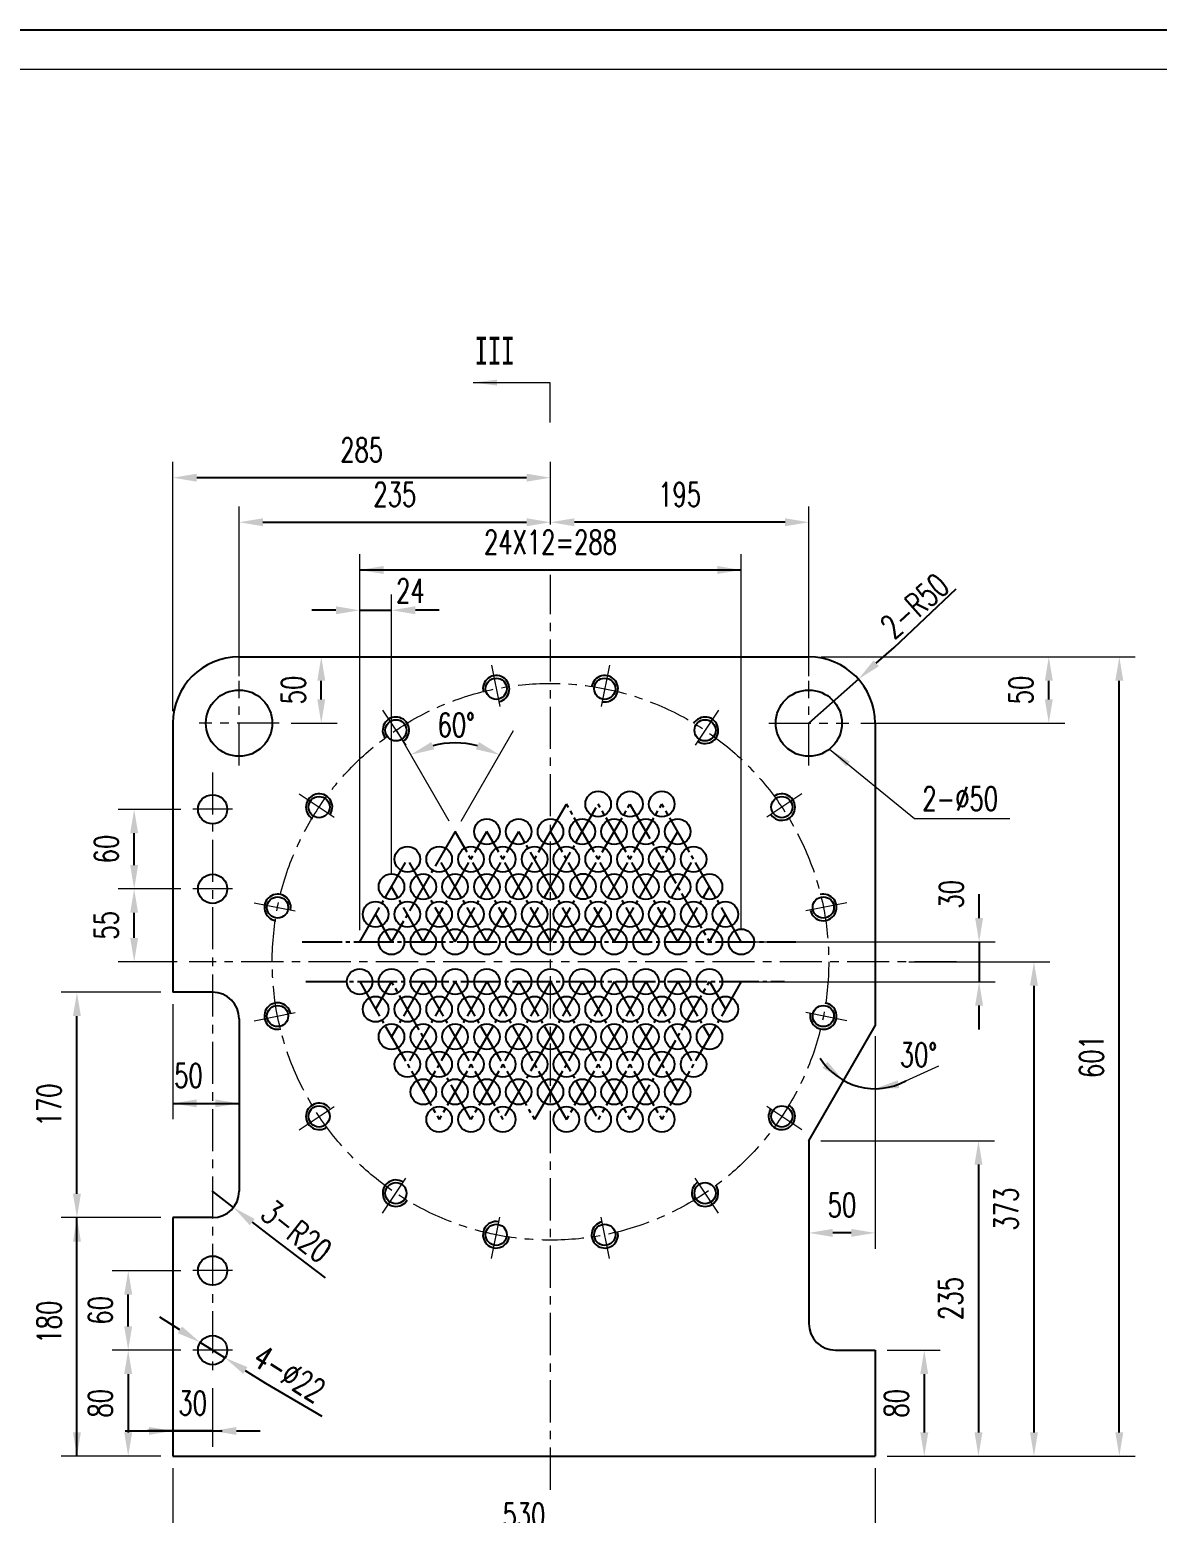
# Model space of a CAD drawing. Header units: millimetres. Extents: x 0 to 2520, y 0 to 1782.
# Drawn here: x 852 to 1703, y 663 to 1782 of the extents above; entities that cross this region are included whole.
import ezdxf

# ---------------------------------------------------------------- set-up
doc = ezdxf.new("R2010")
doc.units = ezdxf.units.MM
doc.header["$PDSIZE"] = -3
doc.linetypes.add('CENTER', pattern=[50.8, 31.75, -6.35, 6.35, -6.35])
doc.linetypes.add('EB_DASHDOT', pattern=[39, 30, -3, 3, -3])
for name, color, linetype, lineweight in [('25C', 1, 'CENTER', 18), ('CAXA1', 1, 'EB_DASHDOT', 25), ('CAXA3', 7, 'Continuous', 25), ('尺寸线', 4, 'Continuous', 9), ('标注线', 4, 'Continuous', 5), ('粗线', 7, 'Continuous', 15), ('细线', 3, 'Continuous', 5)]:
    doc.layers.add(name, color=color, linetype=linetype, lineweight=lineweight)
doc.layers.add('边框', color=7, linetype='Continuous', lineweight=18, plot=False)
doc.styles.get("Standard").update_dxf_attribs({"font": 'romans.shx', "width": 0.7})
doc.styles.add('线性', font='romans.shx', dxfattribs={"width": 0.7})
doc.dimstyles.new('副本标准', dxfattribs={"dimscale": 6, "dimtxt": 3, "dimasz": 3, "dimexe": 2, "dimexo": 1.5, "dimgap": 1, "dimtad": 1, "dimtih": 1, "dimtoh": 1, "dimdec": 1, "dimzin": 12, "dimdsep": 46, "dimtxsty": 'Standard', "dimcen": 0, "dimdle": 6, "dimclrd": 256, "dimclre": 256, "dimclrt": 256, "dimadec": 1, "dimazin": 3, "dimtfac": 1, "dimtdec": 1, "dimtmove": 1, "dimatfit": 0, "dimfxl": 0, "dimtolj": 1, "dimarcsym": 0})
doc.dimstyles.new('标准', dxfattribs={"dimscale": 6, "dimtxt": 3, "dimasz": 3, "dimexe": 2, "dimexo": 1.5, "dimgap": 2, "dimtad": 1, "dimdec": 1, "dimzin": 12, "dimdsep": 46, "dimtxsty": 'Standard', "dimcen": 0, "dimdle": 6, "dimclrd": 256, "dimclre": 256, "dimclrt": 256, "dimadec": 1, "dimazin": 3, "dimtfac": 1, "dimtdec": 1, "dimtmove": 0, "dimatfit": 0, "dimfxl": 0, "dimtolj": 1, "dimarcsym": 0})

# ---------------------------------------------------------------- blocks, each defined once
blk = doc.blocks.new('*X50')
at = {"layer": '尺寸线', "linetype": 'ByBlock'}
for points in [[(1440.2, 874.3), (1458.2, 877.3), (1458.2, 871.3)], [(1490.2, 874.3), (1472.2, 877.3), (1472.2, 871.3)]]:
    blk.add_hatch(color=256, dxfattribs=at).paths.add_polyline_path(points, flags=0)
for p, q in [((1490.2, 1022.8), (1490.2, 862.3)), ((1440.2, 934.8), (1440.2, 862.3))]:
    blk.add_line(p, q, dxfattribs=at)
at = {"layer": '尺寸线', "linetype": 'ByBlock', "lineweight": -2}
blk.add_line((1472.2, 874.3), (1458.2, 874.3), dxfattribs=at)
at = {"layer": '尺寸线', "linetype": 'ByBlock', "insert": (1465.2, 895.3), "char_height": 18, "width": 28.8, "attachment_point": 5}
blk.add_mtext('50', dxfattribs=at)
blk = doc.blocks.new('*X51')
at = {"layer": '标注线', "linetype": 'ByBlock'}
for points in [[(1466.1, 989.5), (1450.4, 998.8), (1454.3, 1003.4)], [(1490.2, 983.1), (1507.3, 989.4), (1508.4, 983.5)]]:
    blk.add_hatch(color=256, dxfattribs=at).paths.add_polyline_path(points, flags=0)
blk.add_line((1490.2, 1022.8), (1490.2, 962.1), dxfattribs=at)
at = {"layer": '标注线', "linetype": 'ByBlock', "lineweight": -2}
blk.add_arc((1490.2, 1031.8), 48.7, 211.8919, 298.5037, dxfattribs=at)
at = {"layer": '标注线', "linetype": 'ByBlock', "insert": (1522.9, 1008.6), "char_height": 18, "width": 41.4, "attachment_point": 5}
blk.add_mtext('30%%D', dxfattribs=at)
blk = doc.blocks.new('*X52')
at = {"layer": '尺寸线', "linetype": 'ByBlock'}
for points in [[(1527.3, 785.8), (1524.3, 767.8), (1530.3, 767.8)], [(1527.3, 705.8), (1524.3, 723.8), (1530.3, 723.8)]]:
    blk.add_hatch(color=256, dxfattribs=at).paths.add_polyline_path(points, flags=0)
for p, q in [((1499.2, 785.8), (1539.3, 785.8)), ((1499.2, 705.8), (1539.3, 705.8))]:
    blk.add_line(p, q, dxfattribs=at)
at = {"layer": '尺寸线', "linetype": 'ByBlock', "lineweight": -2}
blk.add_line((1527.3, 767.8), (1527.3, 723.8), dxfattribs=at)
at = {"layer": '尺寸线', "linetype": 'ByBlock', "insert": (1506.3, 745.8), "char_height": 18, "width": 36, "attachment_point": 5, "rotation": 90}
blk.add_mtext('80', dxfattribs=at)
blk = doc.blocks.new('*X53')
at = {"layer": '尺寸线', "linetype": 'ByBlock'}
for points in [[(1568.2, 943.8), (1565.2, 925.8), (1571.2, 925.8)], [(1568.2, 705.8), (1565.2, 723.8), (1571.2, 723.8)]]:
    blk.add_hatch(color=256, dxfattribs=at).paths.add_polyline_path(points, flags=0)
for p, q in [((1449.2, 943.8), (1580.2, 943.8)), ((1499.2, 705.8), (1580.2, 705.8))]:
    blk.add_line(p, q, dxfattribs=at)
at = {"layer": '尺寸线', "linetype": 'ByBlock', "lineweight": -2}
blk.add_line((1568.2, 925.8), (1568.2, 723.8), dxfattribs=at)
at = {"layer": '尺寸线', "linetype": 'ByBlock', "insert": (1547.2, 824.8), "char_height": 18, "width": 45, "attachment_point": 5, "rotation": 90}
blk.add_mtext('235', dxfattribs=at)
blk = doc.blocks.new('*X54')
at = {"layer": '尺寸线', "linetype": 'ByBlock'}
for points in [[(1610.1, 1078.8), (1607.1, 1060.8), (1613.1, 1060.8)], [(1610.1, 705.8), (1607.1, 723.8), (1613.1, 723.8)]]:
    blk.add_hatch(color=256, dxfattribs=at).paths.add_polyline_path(points, flags=0)
for p, q in [((1515.6, 1078.8), (1622.1, 1078.8)), ((1499.2, 705.8), (1622.1, 705.8))]:
    blk.add_line(p, q, dxfattribs=at)
at = {"layer": '尺寸线', "linetype": 'ByBlock', "lineweight": -2}
blk.add_line((1610.1, 1060.8), (1610.1, 723.8), dxfattribs=at)
at = {"layer": '尺寸线', "linetype": 'ByBlock', "insert": (1589.1, 892.3), "char_height": 18, "width": 45, "attachment_point": 5, "rotation": 90}
blk.add_mtext('373', dxfattribs=at)
blk = doc.blocks.new('*X55')
at = {"layer": '尺寸线', "linetype": 'ByBlock'}
for points in [[(1674.5, 1308.8), (1677.5, 1290.8), (1671.5, 1290.8)], [(1674.5, 705.8), (1677.5, 723.8), (1671.5, 723.8)]]:
    blk.add_hatch(color=256, dxfattribs=at).paths.add_polyline_path(points, flags=0)
for p, q in [((1449.2, 1308.8), (1686.5, 1308.8)), ((1499.2, 705.8), (1686.5, 705.8))]:
    blk.add_line(p, q, dxfattribs=at)
at = {"layer": '尺寸线', "linetype": 'ByBlock', "lineweight": -2}
blk.add_line((1674.5, 723.8), (1674.5, 1290.8), dxfattribs=at)
at = {"layer": '尺寸线', "linetype": 'ByBlock', "insert": (1653.5, 1007.3), "char_height": 18, "width": 43.2, "attachment_point": 5, "rotation": 90}
blk.add_mtext('601', dxfattribs=at)
blk = doc.blocks.new('*X56')
at = {"layer": '尺寸线', "linetype": 'ByBlock'}
for points in [[(1568.7, 1093.8), (1565.7, 1111.8), (1571.7, 1111.8)], [(1568.7, 1063.8), (1565.7, 1045.8), (1571.7, 1045.8)]]:
    blk.add_hatch(color=256, dxfattribs=at).paths.add_polyline_path(points, flags=0)
at = {"layer": '尺寸线', "linetype": 'ByBlock', "lineweight": -2}
for p, q in [((1568.7, 1111.8), (1568.7, 1129.8)), ((1389.2, 1093.8), (1389.2, 1093.8)), ((1568.7, 1093.8), (1568.7, 1063.8)), ((1568.7, 1027.8), (1568.7, 1045.8))]:
    blk.add_line(p, q, dxfattribs=at)
at = {"layer": '尺寸线', "linetype": 'ByBlock'}
for p, q in [((1398.2, 1093.8), (1580.7, 1093.8)), ((1385.9, 1063.8), (1580.7, 1063.8))]:
    blk.add_line(p, q, dxfattribs=at)
at = {"layer": '尺寸线', "linetype": 'ByBlock', "insert": (1547.7, 1129.8), "char_height": 18, "width": 36, "attachment_point": 5, "rotation": 90}
blk.add_mtext('30', dxfattribs=at)
blk = doc.blocks.new('*X57')
at = {"layer": '尺寸线', "linetype": 'ByBlock'}
for points in [[(1101.2, 1374.4), (1119.2, 1371.4), (1119.2, 1377.4)], [(1389.2, 1374.4), (1371.2, 1371.4), (1371.2, 1377.4)]]:
    blk.add_hatch(color=256, dxfattribs=at).paths.add_polyline_path(points, flags=0)
for p, q in [((1101.2, 1102.8), (1101.2, 1386.4)), ((1389.2, 1102.8), (1389.2, 1386.4))]:
    blk.add_line(p, q, dxfattribs=at)
at = {"layer": '尺寸线', "linetype": 'ByBlock', "lineweight": -2}
for p, q in [((1101.2, 1374.4), (1389.2, 1374.4)), ((1101.2, 1093.8), (1101.2, 1093.8))]:
    blk.add_line(p, q, dxfattribs=at)
at = {"layer": '尺寸线', "linetype": 'ByBlock', "insert": (1245.2, 1395.4), "char_height": 18, "width": 151.2, "attachment_point": 5}
blk.add_mtext('24X12=288', dxfattribs=at)
blk = doc.blocks.new('*X58')
at = {"layer": '标注线', "linetype": 'ByBlock'}
for points in [[(1139.7, 1235), (1155.2, 1244.6), (1157.5, 1239.1)], [(1206.7, 1235), (1188.9, 1239.1), (1191.2, 1244.6)]]:
    blk.add_hatch(color=256, dxfattribs=at).paths.add_polyline_path(points, flags=0)
for p, q in [((1168.7, 1184.8), (1129.2, 1253.2)), ((1177.7, 1184.8), (1217.2, 1253.2))]:
    blk.add_line(p, q, dxfattribs=at)
at = {"layer": '标注线', "linetype": 'ByBlock', "lineweight": -2}
blk.add_arc((1173.2, 1177), 67, 75.4353, 104.5647, dxfattribs=at)
at = {"layer": '标注线', "linetype": 'ByBlock', "insert": (1174, 1257.5), "char_height": 18, "width": 43.2, "attachment_point": 5}
blk.add_mtext('60%%D', dxfattribs=at)
blk = doc.blocks.new('*X59')
at = {"layer": '尺寸线', "linetype": 'ByBlock'}
for points in [[(1101.2, 1344), (1083.2, 1341), (1083.2, 1347)], [(1125.2, 1344), (1143.2, 1341), (1143.2, 1347)]]:
    blk.add_hatch(color=256, dxfattribs=at).paths.add_polyline_path(points, flags=0)
for p, q in [((1101.2, 1102.8), (1101.2, 1356)), ((1125.2, 1144.4), (1125.2, 1356))]:
    blk.add_line(p, q, dxfattribs=at)
at = {"layer": '尺寸线', "linetype": 'ByBlock', "lineweight": -2}
for p, q in [((1083.2, 1344), (1065.2, 1344)), ((1101.2, 1344), (1125.2, 1344)), ((1161.2, 1344), (1143.2, 1344)), ((1101.2, 1093.8), (1101.2, 1093.8))]:
    blk.add_line(p, q, dxfattribs=at)
at = {"layer": '尺寸线', "linetype": 'ByBlock', "insert": (1139.5, 1358.7), "char_height": 18, "width": 30.6, "attachment_point": 5}
blk.add_mtext('24', dxfattribs=at)
blk = doc.blocks.new('*X60')
at = {"layer": '尺寸线', "linetype": 'ByBlock'}
for points in [[(1245.2, 1410.4), (1263.2, 1413.4), (1263.2, 1407.4)], [(1440.2, 1410.4), (1422.2, 1413.4), (1422.2, 1407.4)]]:
    blk.add_hatch(color=256, dxfattribs=at).paths.add_polyline_path(points, flags=0)
for p, q in [((1245.2, 1408.6), (1245.2, 1422.4)), ((1440.2, 1294.4), (1440.2, 1422.4))]:
    blk.add_line(p, q, dxfattribs=at)
at = {"layer": '尺寸线', "linetype": 'ByBlock', "lineweight": -2}
blk.add_line((1422.2, 1410.4), (1263.2, 1410.4), dxfattribs=at)
at = {"layer": '尺寸线', "linetype": 'ByBlock', "insert": (1342.7, 1431.4), "char_height": 18, "width": 41.4, "attachment_point": 5}
blk.add_mtext('195', dxfattribs=at)
blk = doc.blocks.new('*X61')
at = {"layer": '尺寸线', "linetype": 'ByBlock'}
for points in [[(1010.2, 1410.4), (1028.2, 1407.4), (1028.2, 1413.4)], [(1245.2, 1410.4), (1227.2, 1407.4), (1227.2, 1413.4)]]:
    blk.add_hatch(color=256, dxfattribs=at).paths.add_polyline_path(points, flags=0)
for p, q in [((1010.2, 1294.4), (1010.2, 1422.4)), ((1245.2, 1414.6), (1245.2, 1422.4))]:
    blk.add_line(p, q, dxfattribs=at)
at = {"layer": '尺寸线', "linetype": 'ByBlock', "lineweight": -2}
blk.add_line((1028.2, 1410.4), (1227.2, 1410.4), dxfattribs=at)
at = {"layer": '尺寸线', "linetype": 'ByBlock', "insert": (1127.7, 1431.4), "char_height": 18, "width": 45, "attachment_point": 5}
blk.add_mtext('235', dxfattribs=at)
blk = doc.blocks.new('*X62')
at = {"layer": '尺寸线', "linetype": 'ByBlock'}
for points in [[(960.2, 1444), (978.2, 1447), (978.2, 1441)], [(1245.2, 1444), (1227.2, 1447), (1227.2, 1441)]]:
    blk.add_hatch(color=256, dxfattribs=at).paths.add_polyline_path(points, flags=0)
for p, q in [((960.2, 1267.8), (960.2, 1456)), ((1245.2, 1414.6), (1245.2, 1456))]:
    blk.add_line(p, q, dxfattribs=at)
at = {"layer": '尺寸线', "linetype": 'ByBlock', "lineweight": -2}
blk.add_line((1227.2, 1444), (978.2, 1444), dxfattribs=at)
at = {"layer": '尺寸线', "linetype": 'ByBlock', "insert": (1102.7, 1465), "char_height": 18, "width": 46.8, "attachment_point": 5}
blk.add_mtext('285', dxfattribs=at)
blk = doc.blocks.new('*X63')
at = {"layer": '尺寸线', "linetype": 'ByBlock'}
for points in [[(960.2, 724.9), (942.2, 727.9), (942.2, 721.9)], [(990.2, 724.9), (1008.2, 727.9), (1008.2, 721.9)]]:
    blk.add_hatch(color=256, dxfattribs=at).paths.add_polyline_path(points, flags=0)
for p, q in [((990.2, 757.1), (990.2, 712.9)), ((960.2, 714.8), (960.2, 736.9))]:
    blk.add_line(p, q, dxfattribs=at)
at = {"layer": '尺寸线', "linetype": 'ByBlock', "lineweight": -2}
for p, q in [((924.2, 724.9), (942.2, 724.9)), ((975.2, 724.9), (941, 724.9)), ((975.2, 724.9), (941, 724.9)), ((941, 724.9), (997.4, 724.9)), ((990.2, 724.9), (960.2, 724.9)), ((1008.2, 724.9), (1026.2, 724.9))]:
    blk.add_line(p, q, dxfattribs=at)
at = {"layer": '尺寸线', "linetype": 'ByBlock', "insert": (975.2, 745.9), "char_height": 18, "width": 28.8, "attachment_point": 5}
blk.add_mtext('30', dxfattribs=at)
blk = doc.blocks.new('*X64')
at = {"layer": '尺寸线', "linetype": 'ByBlock'}
for points in [[(887.8, 885.8), (890.8, 867.8), (884.8, 867.8)], [(887.8, 705.8), (890.8, 723.8), (884.8, 723.8)]]:
    blk.add_hatch(color=256, dxfattribs=at).paths.add_polyline_path(points, flags=0)
for p, q in [((951.2, 885.8), (875.8, 885.8)), ((951.2, 705.8), (875.8, 705.8))]:
    blk.add_line(p, q, dxfattribs=at)
at = {"layer": '尺寸线', "linetype": 'ByBlock', "lineweight": -2}
for p, q in [((887.8, 705.8), (887.8, 885.8)), ((960.2, 705.8), (960.2, 705.8))]:
    blk.add_line(p, q, dxfattribs=at)
at = {"layer": '尺寸线', "linetype": 'ByBlock', "insert": (866.8, 807), "char_height": 18, "width": 43.2, "attachment_point": 5, "rotation": 90}
blk.add_mtext('180', dxfattribs=at)
blk = doc.blocks.new('*X65')
at = {"layer": '尺寸线', "linetype": 'ByBlock'}
for points in [[(887.8, 1055.8), (890.8, 1037.8), (884.8, 1037.8)], [(887.8, 885.8), (890.8, 903.8), (884.8, 903.8)]]:
    blk.add_hatch(color=256, dxfattribs=at).paths.add_polyline_path(points, flags=0)
for p, q in [((951.2, 1055.8), (875.8, 1055.8)), ((951.2, 885.8), (875.8, 885.8))]:
    blk.add_line(p, q, dxfattribs=at)
at = {"layer": '尺寸线', "linetype": 'ByBlock', "lineweight": -2}
blk.add_line((887.8, 903.8), (887.8, 1037.8), dxfattribs=at)
at = {"layer": '尺寸线', "linetype": 'ByBlock', "insert": (866.8, 970.8), "char_height": 18, "width": 43.2, "attachment_point": 5, "rotation": 90}
blk.add_mtext('170', dxfattribs=at)
blk = doc.blocks.new('*X66')
at = {"layer": '尺寸线', "linetype": 'ByBlock'}
for points in [[(960.2, 972), (978.2, 969), (978.2, 975)], [(1010.2, 972), (992.2, 969), (992.2, 975)]]:
    blk.add_hatch(color=256, dxfattribs=at).paths.add_polyline_path(points, flags=0)
at = {"layer": '尺寸线', "linetype": 'ByBlock', "lineweight": -2}
for p, q in [((960.2, 1055.8), (960.2, 1055.8)), ((960.2, 972), (1010.2, 972))]:
    blk.add_line(p, q, dxfattribs=at)
at = {"layer": '尺寸线', "linetype": 'ByBlock'}
for p, q in [((960.2, 1046.8), (960.2, 960)), ((1010.2, 1014.8), (1010.2, 960))]:
    blk.add_line(p, q, dxfattribs=at)
at = {"layer": '尺寸线', "linetype": 'ByBlock', "insert": (972, 993), "char_height": 18, "width": 28.8, "attachment_point": 5}
blk.add_mtext('50', dxfattribs=at)
blk = doc.blocks.new('*X72')
at = {"layer": '尺寸线', "linetype": 'Continuous'}
blk.add_hatch(color=256, dxfattribs=at).paths.add_polyline_path([(1186.9, 1515.8), (1204.9, 1518), (1204.9, 1513.5)], flags=0)
for p, q in [((1186.9, 1515.8), (1244.7, 1515.8)), ((1244.7, 1515.8), (1244.7, 1485.6))]:
    blk.add_line(p, q, dxfattribs=at)
at = {"layer": '尺寸线'}
blk.add_line((1244.7, 1485.6), (1244.7, 1485.6), dxfattribs=at)
blk = doc.blocks.new('*X83')
at = {"layer": '尺寸线', "linetype": 'ByBlock'}
for points in [[(960.2, 640.4), (978.2, 637.4), (978.2, 643.4)], [(1490.2, 640.4), (1472.2, 637.4), (1472.2, 643.4)]]:
    blk.add_hatch(color=256, dxfattribs=at).paths.add_polyline_path(points, flags=0)
for p, q in [((960.2, 696.8), (960.2, 628.4)), ((1490.2, 696.8), (1490.2, 628.4))]:
    blk.add_line(p, q, dxfattribs=at)
at = {"layer": '尺寸线', "linetype": 'ByBlock', "lineweight": -2}
blk.add_line((978.2, 640.4), (1472.2, 640.4), dxfattribs=at)
at = {"layer": '尺寸线', "linetype": 'ByBlock', "insert": (1225.2, 661.4), "char_height": 18, "width": 45, "attachment_point": 5}
blk.add_mtext('530', dxfattribs=at)
blk = doc.blocks.new('*X84')
at = {"layer": '尺寸线', "linetype": 'ByBlock'}
for points in [[(926.5, 785.8), (923.5, 767.8), (929.5, 767.8)], [(926.5, 705.8), (923.5, 723.8), (929.5, 723.8)]]:
    blk.add_hatch(color=256, dxfattribs=at).paths.add_polyline_path(points, flags=0)
for p, q in [((966.2, 785.8), (914.5, 785.8)), ((951.2, 705.8), (914.5, 705.8))]:
    blk.add_line(p, q, dxfattribs=at)
at = {"layer": '尺寸线', "linetype": 'ByBlock', "lineweight": -2}
blk.add_line((926.5, 767.8), (926.5, 723.8), dxfattribs=at)
at = {"layer": '尺寸线', "linetype": 'ByBlock', "insert": (905.5, 745.8), "char_height": 18, "width": 36, "attachment_point": 5, "rotation": 90}
blk.add_mtext('80', dxfattribs=at)
blk = doc.blocks.new('*X85')
at = {"layer": '尺寸线', "linetype": 'ByBlock'}
for points in [[(926.5, 845.8), (929.5, 827.8), (923.5, 827.8)], [(926.5, 785.8), (929.5, 803.8), (923.5, 803.8)]]:
    blk.add_hatch(color=256, dxfattribs=at).paths.add_polyline_path(points, flags=0)
for p, q in [((966.2, 845.8), (914.5, 845.8)), ((966.2, 785.8), (914.5, 785.8))]:
    blk.add_line(p, q, dxfattribs=at)
at = {"layer": '尺寸线', "linetype": 'ByBlock', "lineweight": -2}
blk.add_line((926.5, 803.8), (926.5, 827.8), dxfattribs=at)
at = {"layer": '尺寸线', "linetype": 'ByBlock', "insert": (905.5, 815.8), "char_height": 18, "width": 36, "attachment_point": 5, "rotation": 90}
blk.add_mtext('60', dxfattribs=at)
blk = doc.blocks.new('*X86')
at = {"layer": '尺寸线', "linetype": 'ByBlock'}
for points in [[(931, 1133.8), (934, 1115.8), (928, 1115.8)], [(931, 1078.8), (934, 1096.8), (928, 1096.8)]]:
    blk.add_hatch(color=256, dxfattribs=at).paths.add_polyline_path(points, flags=0)
for p, q in [((966.2, 1133.8), (919, 1133.8)), ((963.5, 1078.8), (919, 1078.8))]:
    blk.add_line(p, q, dxfattribs=at)
at = {"layer": '尺寸线', "linetype": 'ByBlock', "lineweight": -2}
blk.add_line((931, 1096.8), (931, 1115.8), dxfattribs=at)
at = {"layer": '尺寸线', "linetype": 'ByBlock', "insert": (910, 1106.3), "char_height": 18, "width": 36, "attachment_point": 5, "rotation": 90}
blk.add_mtext('55', dxfattribs=at)
blk = doc.blocks.new('*X87')
at = {"layer": '尺寸线', "linetype": 'ByBlock'}
for points in [[(931, 1193.8), (934, 1175.8), (928, 1175.8)], [(931, 1133.8), (934, 1151.8), (928, 1151.8)]]:
    blk.add_hatch(color=256, dxfattribs=at).paths.add_polyline_path(points, flags=0)
for p, q in [((966.2, 1193.8), (919, 1193.8)), ((966.2, 1133.8), (919, 1133.8))]:
    blk.add_line(p, q, dxfattribs=at)
at = {"layer": '尺寸线', "linetype": 'ByBlock', "lineweight": -2}
blk.add_line((931, 1151.8), (931, 1175.8), dxfattribs=at)
at = {"layer": '尺寸线', "linetype": 'ByBlock', "insert": (910, 1163.8), "char_height": 18, "width": 36, "attachment_point": 5, "rotation": 90}
blk.add_mtext('60', dxfattribs=at)
blk = doc.blocks.new('*X88')
at = {"layer": '尺寸线', "linetype": 'Continuous'}
blk.add_hatch(color=256, dxfattribs=at).paths.add_polyline_path([(1455.8, 1239.3), (1471.2, 1229.7), (1468.3, 1226.2)], flags=0)
for p, q in [((1455.8, 1239.3), (1520, 1186.8)), ((1520, 1186.8), (1592, 1186.8))]:
    blk.add_line(p, q, dxfattribs=at)
at = {"layer": '尺寸线'}
blk.add_line((1592, 1186.8), (1592, 1186.8), dxfattribs=at)
blk = doc.blocks.new('*X89')
at = {"layer": '尺寸线', "linetype": 'ByBlock'}
for points in [[(1621.3, 1308.8), (1624.3, 1290.8), (1618.3, 1290.8)], [(1621.3, 1258.8), (1624.3, 1276.8), (1618.3, 1276.8)]]:
    blk.add_hatch(color=256, dxfattribs=at).paths.add_polyline_path(points, flags=0)
for p, q in [((1449.2, 1308.8), (1633.3, 1308.8)), ((1479.4, 1258.8), (1633.3, 1258.8))]:
    blk.add_line(p, q, dxfattribs=at)
at = {"layer": '尺寸线', "linetype": 'ByBlock', "lineweight": -2}
blk.add_line((1621.3, 1276.8), (1621.3, 1290.8), dxfattribs=at)
at = {"layer": '尺寸线', "linetype": 'ByBlock', "insert": (1600.3, 1283.8), "char_height": 18, "width": 36, "attachment_point": 5, "rotation": 90}
blk.add_mtext('50', dxfattribs=at)
blk = doc.blocks.new('*X92')
at = {"layer": '尺寸线', "linetype": 'ByBlock'}
for points in [[(1072.2, 1308.8), (1075.2, 1290.8), (1069.2, 1290.8)], [(1072.2, 1258.8), (1075.2, 1276.8), (1069.2, 1276.8)]]:
    blk.add_hatch(color=256, dxfattribs=at).paths.add_polyline_path(points, flags=0)
for p, q in [((1049.4, 1308.8), (1084.2, 1308.8)), ((1049.4, 1258.8), (1084.2, 1258.8))]:
    blk.add_line(p, q, dxfattribs=at)
at = {"layer": '尺寸线', "linetype": 'ByBlock', "lineweight": -2}
blk.add_line((1072.2, 1276.8), (1072.2, 1290.8), dxfattribs=at)
at = {"layer": '尺寸线', "linetype": 'ByBlock', "insert": (1051.2, 1283.8), "char_height": 18, "width": 36, "attachment_point": 5, "rotation": 90}
blk.add_mtext('50', dxfattribs=at)

msp = doc.modelspace()

# ---------------------------------------------------------------- hatches: boundary and pattern name
at = {"layer": '尺寸线'}
for points in [[(1477.59, 1292.04), (1493.05, 1301.74), (1489.06, 1306.23)], [(1005.94, 893.51), (1018.26, 880.05), (1021.96, 884.77)], [(980.85, 791.65), (963.97, 798.59), (967.14, 803.69)], [(999.54, 780.05), (1013.25, 768.01), (1016.42, 773.1)]]:
    msp.add_hatch(color=256, dxfattribs=at).paths.add_polyline_path(points, flags=0)

# ---------------------------------------------------------------- linework, layer by layer
at = {"layer": '25C'}
for p, q in [((1245.2, 680.56), (1245.2, 1370.72)), ((1200.69, 1302.6), (1207.77, 1267.03)), ((1289.7, 1302.6), (1282.63, 1267.03)), ((1010.2, 1226.94), (1010.2, 1290.76)), ((1440.2, 1226.94), (1440.2, 1290.76)), ((1118.45, 1268.54), (1138.6, 1238.38)), ((1371.94, 1268.54), (1351.79, 1238.38)), ((1040.43, 1258.85), (979.96, 1258.85)), ((1409.96, 1258.85), (1470.43, 1258.85)), ((990.2, 1221.67), (990.2, 766.09)), ((1055.51, 1205.59), (1085.67, 1185.44)), ((1434.88, 1205.59), (1404.73, 1185.44)), ((1005.2, 1193.85), (975.2, 1193.85)), ((1005.2, 1133.85), (975.2, 1133.85)), ((1021.44, 1123.36), (1057.02, 1116.28)), ((1468.95, 1123.36), (1433.37, 1116.28)), ((1551.62, 1078.85), (972.55, 1078.85)), ((1021.44, 1034.34), (1057.02, 1041.42)), ((1468.95, 1034.34), (1433.37, 1041.42)), ((1055.51, 952.1), (1085.67, 972.25)), ((1434.88, 952.1), (1404.73, 972.25)), ((1118.45, 889.16), (1138.6, 919.32)), ((1371.94, 889.16), (1351.79, 919.32)), ((1200.69, 855.1), (1207.77, 890.67)), ((1289.7, 855.1), (1282.63, 890.67)), ((1005.2, 845.85), (975.2, 845.85)), ((1005.2, 785.85), (975.2, 785.85))]:
    msp.add_line(p, q, dxfattribs=at)
msp.add_circle((1245.2, 1078.85), 210, dxfattribs=at)
at = {"layer": 'CAXA1', "color": 1, "linetype": 'EB_DASHDOT', "lineweight": 25}
for p, q in [((1245.2, 1176.99), (1257.2, 1197.77)), ((1305.2, 1197.77), (1365.2, 1093.85)), ((1389.2, 1093.85), (1329.2, 1197.77)), ((1173.2, 1176.99), (1125.2, 1093.85)), ((1101.2, 1093.85), (1137.2, 1156.2)), ((1149.2, 1093.85), (1125.2, 1135.42)), ((1221.2, 1093.85), (1245.2, 1135.42)), ((1269.2, 1093.85), (1245.2, 1135.42)), ((1341.2, 1093.85), (1365.2, 1135.42)), ((1125.2, 1093.85), (1113.2, 1114.63)), ((1365.2, 1093.85), (1377.2, 1114.63)), ((1101.2, 1063.85), (1161.2, 959.93)), ((1125.2, 1063.85), (1113.2, 1043.06)), ((1149.2, 1063.85), (1125.2, 1022.28)), ((1185.2, 959.93), (1125.2, 1063.85)), ((1221.2, 1063.85), (1245.2, 1022.28)), ((1269.2, 1063.85), (1245.2, 1022.28)), ((1305.2, 959.93), (1365.2, 1063.85)), ((1389.2, 1063.85), (1329.2, 959.93)), ((1341.2, 1063.85), (1365.2, 1022.28)), ((1365.2, 1063.85), (1377.2, 1043.06)), ((1245.2, 980.71), (1233.2, 959.93)), ((1245.2, 980.71), (1257.2, 959.93))]:
    msp.add_line(p, q, dxfattribs=at)
at = {"layer": 'CAXA1'}
for p, q in [((1245.2, 1093.85), (1305.2, 1197.77)), ((1245.2, 1135.42), (1281.2, 1197.77)), ((1317.2, 1093.85), (1257.2, 1197.77)), ((1269.2, 1093.85), (1329.2, 1197.77)), ((1341.2, 1093.85), (1281.2, 1197.77)), ((1149.2, 1093.85), (1197.2, 1176.99)), ((1173.2, 1093.85), (1221.2, 1176.99)), ((1221.2, 1093.85), (1173.2, 1176.99)), ((1245.2, 1093.85), (1197.2, 1176.99)), ((1197.2, 1093.85), (1245.2, 1176.99)), ((1245.2, 1135.42), (1221.2, 1176.99)), ((1293.2, 1093.85), (1245.2, 1176.99)), ((1293.2, 1093.85), (1341.2, 1176.99)), ((1173.2, 1093.85), (1137.2, 1156.2)), ((1197.2, 1093.85), (1161.2, 1156.2)), ((1317.2, 1093.85), (1353.2, 1156.2)), ((1173.2, 1063.85), (1137.2, 1001.49)), ((1197.2, 1063.85), (1149.2, 980.71)), ((1149.2, 1063.85), (1209.2, 959.93)), ((1221.2, 1063.85), (1161.2, 959.93)), ((1173.2, 1063.85), (1233.2, 959.93)), ((1245.2, 1063.85), (1185.2, 959.93)), ((1197.2, 1063.85), (1245.2, 980.71)), ((1293.2, 1063.85), (1245.2, 980.71)), ((1245.2, 1063.85), (1305.2, 959.93)), ((1317.2, 1063.85), (1257.2, 959.93)), ((1269.2, 1063.85), (1329.2, 959.93)), ((1341.2, 1063.85), (1281.2, 959.93)), ((1293.2, 1063.85), (1341.2, 980.71)), ((1317.2, 1063.85), (1353.2, 1001.49)), ((1245.2, 1022.28), (1209.2, 959.93)), ((1245.2, 1022.28), (1281.2, 959.93))]:
    msp.add_line(p, q, dxfattribs=at)
at = {"layer": 'CAXA1', "linetype": 'EB_DASHDOT', "lineweight": 25}
for p, q in [((1057.86, 1093.85), (1430.44, 1093.85)), ((1060.44, 1063.85), (1421.93, 1063.85))]:
    msp.add_line(p, q, dxfattribs=at)
at = {"layer": 'CAXA3', "color": 0, "linetype": 'Continuous', "lineweight": 25}
for p, q in [((1010.2, 1308.85), (1440.2, 1308.85)), ((1010.2, 1308.85), (1440.2, 1308.85)), ((960.2, 1258.85), (960.2, 1055.85)), ((1490.2, 1258.85), (1490.2, 1030.45)), ((990.2, 1055.85), (960.2, 1055.85)), ((1010.2, 1035.85), (1010.2, 905.85)), ((1440.2, 943.85), (1490.2, 1030.45)), ((1440.2, 943.85), (1440.2, 805.85)), ((990.2, 885.85), (960.2, 885.85)), ((960.2, 885.85), (960.2, 705.85)), ((1460.2, 785.85), (1490.2, 785.85)), ((1490.2, 785.85), (1490.2, 705.85)), ((960.2, 705.85), (1490.2, 705.85))]:
    msp.add_line(p, q, dxfattribs=at)
for centre, radius in [((1204.23, 1284.81), 8), ((1286.17, 1284.81), 8), ((1010.2, 1258.85), 25), ((1440.2, 1258.85), 25), ((1128.53, 1253.46), 8), ((1361.87, 1253.46), 8), ((990.2, 1193.85), 11), ((1070.59, 1195.52), 8), ((1281.2, 1197.77), 9.65), ((1305.2, 1197.77), 9.65), ((1329.2, 1197.77), 9.65), ((1419.8, 1195.52), 8), ((1197.2, 1176.99), 9.65), ((1221.2, 1176.99), 9.65), ((1245.2, 1176.99), 9.65), ((1269.2, 1176.99), 9.65), ((1293.2, 1176.99), 9.65), ((1317.2, 1176.99), 9.65), ((1341.2, 1176.99), 9.65), ((1137.2, 1156.2), 9.65), ((1161.2, 1156.2), 9.65), ((1185.2, 1156.2), 9.65), ((1209.2, 1156.2), 9.65), ((1233.2, 1156.2), 9.65), ((1257.2, 1156.2), 9.65), ((1281.2, 1156.2), 9.65), ((1305.2, 1156.2), 9.65), ((1329.2, 1156.2), 9.65), ((1353.2, 1156.2), 9.65), ((990.2, 1133.85), 11), ((1125.2, 1135.42), 9.65), ((1149.2, 1135.42), 9.65), ((1173.2, 1135.42), 9.65), ((1197.2, 1135.42), 9.65), ((1221.2, 1135.42), 9.65), ((1245.2, 1135.42), 9.65), ((1269.78, 1135.63), 9.65), ((1293.2, 1135.42), 9.65), ((1317.2, 1135.42), 9.65), ((1341.2, 1135.42), 9.65), ((1365.2, 1135.42), 9.65), ((1039.23, 1119.82), 8), ((1113.2, 1114.63), 9.65), ((1137.2, 1114.63), 9.65), ((1161.2, 1114.63), 9.65), ((1185.2, 1114.63), 9.65), ((1209.2, 1114.63), 9.65), ((1233.2, 1114.63), 9.65), ((1257.2, 1114.63), 9.65), ((1281.2, 1114.63), 9.65), ((1305.2, 1114.63), 9.65), ((1329.2, 1114.63), 9.65), ((1353.2, 1114.63), 9.65), ((1377.2, 1114.63), 9.65), ((1451.16, 1119.82), 8), ((1125.2, 1093.85), 9.65), ((1149.2, 1093.85), 9.65), ((1173.2, 1093.85), 9.65), ((1197.2, 1093.85), 9.65), ((1221.2, 1093.85), 9.65), ((1245.2, 1093.85), 9.65), ((1269.2, 1093.85), 9.65), ((1293.2, 1093.85), 9.65), ((1317.2, 1093.85), 9.65), ((1341.2, 1093.85), 9.65), ((1365.2, 1093.85), 9.65), ((1389.2, 1093.85), 9.65), ((1101.2, 1063.85), 9.65), ((1125.2, 1063.85), 9.65), ((1149.2, 1063.85), 9.65), ((1173.2, 1063.85), 9.65), ((1197.2, 1063.85), 9.65), ((1221.2, 1063.85), 9.65), ((1245.2, 1063.85), 9.65), ((1269.2, 1063.85), 9.65), ((1293.2, 1063.85), 9.65), ((1317.2, 1063.85), 9.65), ((1341.2, 1063.85), 9.65), ((1365.2, 1063.85), 9.65), ((1113.2, 1043.06), 9.65), ((1137.2, 1043.06), 9.65), ((1161.2, 1043.06), 9.65), ((1185.2, 1043.06), 9.65), ((1209.2, 1043.06), 9.65), ((1233.2, 1043.06), 9.65), ((1257.2, 1043.06), 9.65), ((1281.2, 1043.06), 9.65), ((1305.2, 1043.06), 9.65), ((1329.2, 1043.06), 9.65), ((1353.2, 1043.06), 9.65), ((1377.2, 1043.06), 9.65), ((1039.23, 1037.88), 8), ((1451.16, 1037.88), 8), ((1125.2, 1022.28), 9.65), ((1149.2, 1022.28), 9.65), ((1173.2, 1022.28), 9.65), ((1197.2, 1022.28), 9.65), ((1221.2, 1022.28), 9.65), ((1245.2, 1022.28), 9.65), ((1269.78, 1022.06), 9.65), ((1293.2, 1022.28), 9.65), ((1317.2, 1022.28), 9.65), ((1341.2, 1022.28), 9.65), ((1365.2, 1022.28), 9.65), ((1137.2, 1001.49), 9.65), ((1161.2, 1001.49), 9.65), ((1185.2, 1001.49), 9.65), ((1209.2, 1001.49), 9.65), ((1233.2, 1001.49), 9.65), ((1257.2, 1001.49), 9.65), ((1281.2, 1001.49), 9.65), ((1305.2, 1001.49), 9.65), ((1329.2, 1001.49), 9.65), ((1353.2, 1001.49), 9.65), ((1149.2, 980.71), 9.65), ((1173.2, 980.71), 9.65), ((1197.2, 980.71), 9.65), ((1221.2, 980.71), 9.65), ((1245.2, 980.71), 9.65), ((1269.2, 980.71), 9.65), ((1293.2, 980.71), 9.65), ((1317.2, 980.71), 9.65), ((1341.2, 980.71), 9.65), ((1070.59, 962.18), 8), ((1161.2, 959.93), 9.65), ((1185.2, 959.93), 9.65), ((1209.2, 959.93), 9.65), ((1257.2, 959.93), 9.65), ((1281.2, 959.93), 9.65), ((1305.2, 959.93), 9.65), ((1329.2, 959.93), 9.65), ((1419.8, 962.18), 8), ((1128.53, 904.24), 8), ((1361.87, 904.24), 8), ((1204.23, 872.88), 8), ((1286.17, 872.88), 8), ((990.2, 845.85), 11), ((990.2, 785.85), 11)]:
    msp.add_circle(centre, radius, dxfattribs=at)
for centre, radius, start, end in [((1010.2, 1258.85), 50, 90, 180), ((1440.2, 1258.85), 50, 0, 90), ((990.2, 1035.85), 20, 0, 90), ((990.2, 905.85), 20, 270, 0), ((1460.2, 805.85), 20, 180, 270)]:
    msp.add_arc(centre, radius, start, end, dxfattribs=at)
at = {"layer": '尺寸线', "lineweight": -2}
for p, q in [((1504.52, 1315.94), (1551.38, 1360.11)), ((1491.05, 1303.99), (1504.52, 1315.94)), ((1477.59, 1292.04), (1440.2, 1258.85)), ((1005.94, 893.51), (990.2, 905.85)), ((1020.11, 882.41), (1034.28, 871.31)), ((1034.28, 871.31), (1075.08, 840.28)), ((965.56, 801.14), (950.26, 810.63)), ((999.54, 780.05), (980.85, 791.65)), ((1014.84, 770.55), (1030.13, 761.06)), ((1030.13, 761.06), (1072.53, 736.05))]:
    msp.add_line(p, q, dxfattribs=at)
at = {"layer": '尺寸线'}
msp.add_line((1513.46, 989.01), (1538.41, 1000.29), dxfattribs=at)
for p in [(1477.59, 1292.04), (989.74, 1273.22), (1440.2, 1258.85), (1030.66, 1244.48), (990.2, 905.85), (1005.94, 893.51), (980.85, 791.65), (999.54, 780.05)]:
    msp.add_point(p, dxfattribs=at)
at = {"layer": '粗线'}
msp.add_line((2490, 1752), (150, 1752), dxfattribs=at)
at = {"layer": '细线', "linetype": 'Continuous', "lineweight": 25}
for centre, start, end in [((1204.23, 1284.81), 283.25, 194.47786), ((1286.17, 1284.81), 260.75, 171.97786), ((1128.53, 1253.46), 305.75, 216.97786), ((1361.87, 1253.46), 238.25, 149.47786), ((1070.59, 1195.52), 328.25, 239.47786), ((1419.8, 1195.52), 215.75, 126.97786), ((1039.23, 1119.82), 350.75, 261.97786), ((1451.16, 1119.82), 193.25, 104.47786), ((1039.23, 1037.88), 13.25, 284.47786), ((1451.16, 1037.88), 170.75, 81.97786), ((1070.59, 962.18), 35.75, 306.97786), ((1419.8, 962.18), 148.25, 59.47786), ((1128.53, 904.24), 58.25, 329.47786), ((1361.87, 904.24), 125.75, 36.97786), ((1204.23, 872.88), 80.75, 351.97786), ((1286.17, 872.88), 103.25, 14.47786)]:
    msp.add_arc(centre, 10, start, end, dxfattribs=at)
at = {"layer": '边框', "linetype": 'Continuous', "lineweight": 25}
msp.add_line((0, 1782), (2520, 1782), dxfattribs=at)

# ---------------------------------------------------------------- block references
at = {"layer": '尺寸线'}
for name in ['*X72', '*X88']:
    msp.add_blockref(name, (0, 0), dxfattribs=at)

# ---------------------------------------------------------------- texts
at = {"layer": '尺寸线', "insert": (1203, 1539.8), "char_height": 21, "width": 54.88, "attachment_point": 5, "style": '线性'}
msp.add_mtext('{\\fSimSun|b0|i0|c119|p8;III}', dxfattribs=at)
at = {"layer": '尺寸线', "char_height": 18, "attachment_point": 5}
for s, insert, width, rotation in [('2-R50', (1520.05, 1347.32), 84.4774, 41.59054), ('3-R20', (1053.5, 875.47), 85.9637, 321.92284), ('4-%%C22', (1048.11, 768.04), 95.4528, 328.17297)]:
    msp.add_mtext(s, dxfattribs=dict(at, insert=insert, width=width, rotation=rotation))
at = {"layer": '尺寸线', "insert": (1525.8, 1210.86), "char_height": 18, "width": 203.6705, "attachment_point": 1}
msp.add_mtext('2-%%C50', dxfattribs=at)

# ---------------------------------------------------------------- dimensions: what is measured, and where the dimension line sits
at = {"layer": '尺寸线'}
for base, p1, p2, picture, middle in [((960.2, 1443.98), (1245.2, 1405.57), (960.2, 1258.85), '*X62', (1102.7, 1464.98)), ((1245.2, 1410.42), (1010.2, 1285.44), (1245.2, 1405.57), '*X61', (1127.7, 1431.42)), ((1245.2, 1410.42), (1440.2, 1285.44), (1245.2, 1399.57), '*X60', (1342.7, 1431.42)), ((1125.2, 1343.96), (1101.2, 1093.85), (1125.2, 1135.42), '*X59', (1139.48, 1364.96)), ((1010.2, 972.03), (960.24, 1055.85), (1010.2, 1023.85), '*X66', (971.97, 993.03)), ((960.2, 724.89), (990.2, 766.09), (960.2, 705.85), '*X63', (975.2, 745.89))]:
    dim = msp.add_linear_dim(base=base, p1=p1, p2=p2, dimstyle='标准', override={"dimsah": 1, "dimtmove": 1, "dimtzin": 0}, dxfattribs=at)
    dim.commit()
    dim.dimension.update_dxf_attribs({"geometry": picture, "text_midpoint": middle, "dimtype": 160})
dim = msp.add_linear_dim(base=(1389.2, 1374.44), p1=(1101.2, 1093.85), p2=(1389.2, 1093.85), text='24X12=<>', dimstyle='标准', override={"dimsah": 1, "dimtmove": 1, "dimtzin": 0}, dxfattribs=at)
dim.commit()
dim.dimension.update_dxf_attribs({"geometry": '*X57', "text_midpoint": (1245.2, 1395.44), "dimtype": 160})
for base, p1, p2, angle, override, picture, middle in [((1072.19, 1308.85), (1040.43, 1258.85), (1040.43, 1308.85), 90, {"dimsah": 1, "dimtzin": 0}, '*X92', (1072.19, 1283.85)), ((1621.35, 1308.85), (1470.43, 1258.85), (1440.2, 1308.85), 90, {"dimsah": 1, "dimtzin": 0}, '*X89', (1621.35, 1283.85)), ((1568.73, 1063.85), (1389.2, 1093.85), (1376.93, 1063.85), 90, {"dimsah": 1, "dimtmove": 1, "dimtzin": 0}, '*X56', (1547.73, 1129.85)), ((930.98, 1133.85), (972.55, 1078.85), (975.2, 1133.85), 90, {"dimsah": 1, "dimtzin": 0}, '*X86', (930.98, 1106.35)), ((1440.2, 874.31), (1490.2, 1031.85), (1440.2, 943.85), 180, {"dimsah": 1, "dimtzin": 0}, '*X50', (1465.2, 874.31)), ((887.83, 885.85), (960.2, 705.85), (960.2, 885.85), 90, {"dimsah": 1, "dimtmove": 1, "dimtzin": 0}, '*X64', (866.83, 807.01))]:
    dim = msp.add_linear_dim(base=base, p1=p1, p2=p2, angle=angle, dimstyle='标准', override=override, dxfattribs=at)
    dim.commit()
    dim.dimension.update_dxf_attribs({"geometry": picture, "text_midpoint": middle, "dimtype": 160})
for base, p1, p2, text, picture, middle in [((1674.53, 1308.85), (1490.2, 705.85), (1440.2, 1308.85), '601', '*X55', (1653.53, 1007.35)), ((1568.18, 705.85), (1440.2, 943.85), (1490.2, 705.85), '235', '*X53', (1547.18, 824.85))]:
    dim = msp.add_linear_dim(base=base, p1=p1, p2=p2, angle=90, text=text, dimstyle='标准', override={"dimsah": 1, "dimtzin": 0}, dxfattribs=at)
    dim.commit()
    dim.dimension.update_dxf_attribs({"geometry": picture, "text_midpoint": middle})
for base, p1, p2, picture, middle in [((930.98, 1193.85), (975.2, 1133.85), (975.2, 1193.85), '*X87', (909.98, 1163.85)), ((1610.07, 705.85), (1506.62, 1078.85), (1490.2, 705.85), '*X54', (1589.07, 892.35)), ((926.49, 845.85), (975.2, 785.85), (975.2, 845.85), '*X85', (905.49, 815.85)), ((926.49, 705.85), (975.2, 785.85), (960.2, 705.85), '*X84', (905.49, 745.85)), ((1527.34, 705.85), (1490.2, 785.85), (1490.2, 705.85), '*X52', (1506.34, 745.85))]:
    dim = msp.add_linear_dim(base=base, p1=p1, p2=p2, angle=90, dimstyle='标准', override={"dimsah": 1, "dimtzin": 0}, dxfattribs=at)
    dim.commit()
    dim.dimension.update_dxf_attribs({"geometry": picture, "text_midpoint": middle})
dim = msp.add_linear_dim(base=(887.83, 1055.85), p1=(960.2, 885.85), p2=(960.2, 1055.85), angle=90, text='170', dimstyle='标准', override={"dimsah": 1, "dimtmove": 1, "dimtzin": 0}, dxfattribs=at)
dim.commit()
dim.dimension.update_dxf_attribs({"geometry": '*X65', "text_midpoint": (866.83, 970.85), "dimtype": 160})
dim = msp.add_linear_dim(base=(1490.2, 640.36), p1=(960.2, 705.85), p2=(1490.2, 705.85), dimstyle='标准', override={"dimsah": 1, "dimtzin": 0}, dxfattribs=at)
dim.commit()
dim.dimension.update_dxf_attribs({"geometry": '*X83', "text_midpoint": (1225.2, 661.36)})
at = {"layer": '标注线'}
dim = msp.add_angular_dim_2l(base=(1529.9, 1003.58), line1=((1490.2, 1291.85), (1490.2, 1031.85)), line2=((1440.2, 943.85), (1490.2, 1031.85)), text='30%%D', dimstyle='副本标准', override={"dimtad": 0, "dimtih": 1, "dimtoh": 1, "dimsah": 1, "dimtzin": 12}, dxfattribs=at)
dim.commit()
dim.dimension.update_dxf_attribs({"geometry": '*X51', "text_midpoint": (1522.92, 1008.55)})
dim = msp.add_angular_dim_2l(base=(1173.83, 1244), line1=((1221.2, 1093.85), (1173.2, 1176.99)), line2=((1173.2, 1176.99), (1125.2, 1093.85)), dimstyle='副本标准', override={"dimtad": 0, "dimtih": 1, "dimtoh": 1, "dimsah": 1, "dimtzin": 12}, dxfattribs=at)
dim.commit()
dim.dimension.update_dxf_attribs({"geometry": '*X58', "text_midpoint": (1173.96, 1257.53)})

doc.saveas('drawing.dxf')
